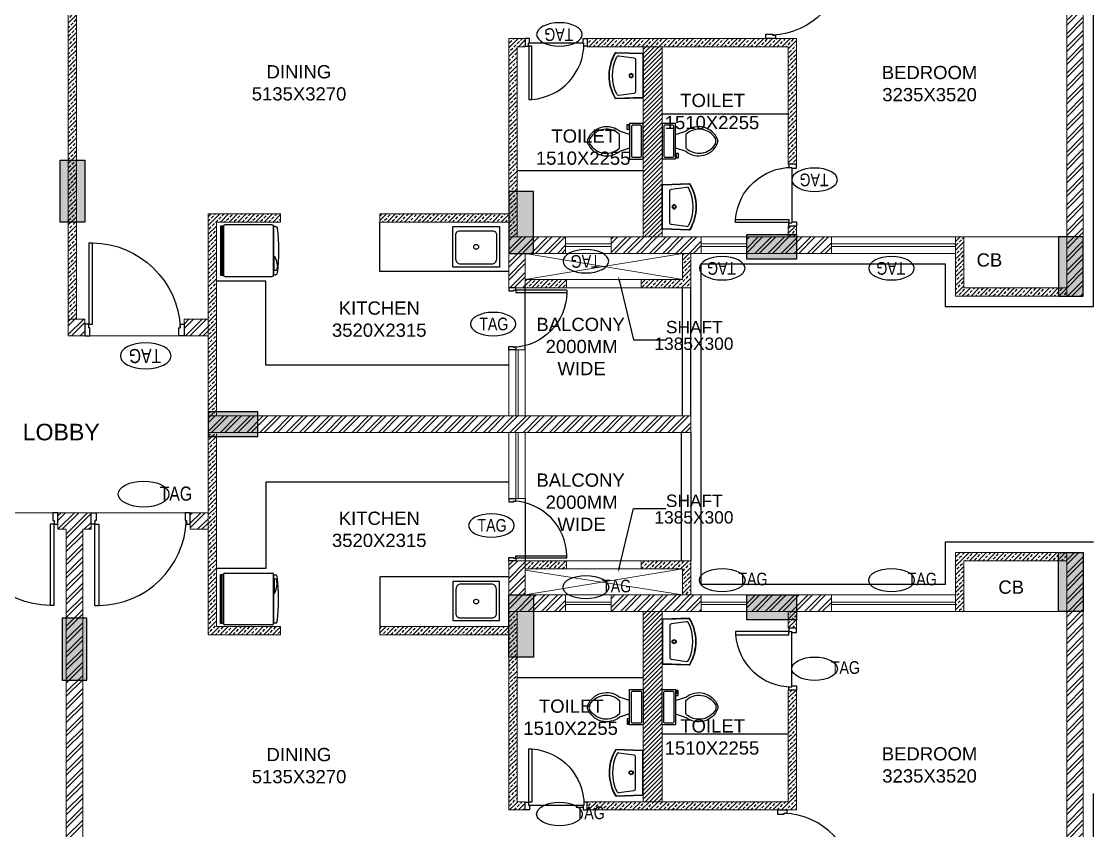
# Model space of a CAD drawing. Header units: millimetres. Extents: x 1255966 to 1543449, y 318653 to 465396.
# Drawn here: x 1429264 to 1442226, y 401785 to 411570 of the extents above; entities that cross this region are included whole.
import ezdxf
from ezdxf.enums import TextEntityAlignment as Align

# ---------------------------------------------------------------- set-up
doc = ezdxf.new("R2010")
doc.units = ezdxf.units.MM
doc.header["$LTSCALE"] = 500
doc.header["$MEASUREMENT"] = 0
doc.linetypes.add('HIDDEN', pattern=[0.375, 0.25, -0.125])
doc.layers.get('Defpoints').update_dxf_attribs({"lineweight": 0})
for name, color, linetype in [('AHC-A-FURNITURE', 2, 'Continuous'), ('DOOR', 8, 'Continuous'), ('ELE-5', 8, 'Continuous'), ('FIXTURE', 251, 'Continuous'), ('FIXTURE-KITCHEN', 251, 'Continuous'), ('TEXT-RM NAME', 6, 'Continuous'), ('TOWER AREA COLUMN.', 6, 'Continuous')]:
    doc.layers.add(name, color=color, linetype=linetype)
for name, color, linetype, lineweight in [('FUR', 35, 'Continuous', 13), ('TILE', 252, 'Continuous', 13), ('TOWER COL HATCH', 253, 'Continuous', 20), ('Wall', 2, 'Continuous', 15), ('WIN', 144, 'Continuous', 15)]:
    doc.layers.add(name, color=color, linetype=linetype, lineweight=lineweight)
doc.layers.add('PROJECTION', color=7, linetype='HIDDEN', true_color=0xff4000)
doc.layers.add('RAILING', color=7, linetype='Continuous', true_color=0xadadad)
doc.styles.add('simplex', font='simplex.shx')
doc.styles.get("Standard").update_dxf_attribs({"font": 'arial.ttf'})
pattern_1 = [(45, (1157523.66, 723982.806), (-53.033009, 53.033009), []), (45, (1157576.69, 723982.806), (-53.033009, 53.033009), [37.5, -18.75])]
pattern_2 = [(45, (1157523.66, 723982.81), (-79.549513, 79.549513), []), (45, (1157576.69, 723982.81), (-79.549513, 79.549513), [])]
pattern_3 = [(45, (1157523.658, 723982.806), (-26.5165043, 26.5165043), [])]

# ---------------------------------------------------------------- blocks, each defined once
blk = doc.blocks.new('A$C5C3D30A1')
at = {"ltscale": 75}
for p, q in [((0, 0), (3.43, 0)), ((0, -7.72), (0, 0)), ((3.43, 0), (3.43, -5.15)), ((62.62, 0), (62.62, -5.15)), ((66.05, 0), (62.62, 0)), ((66.05, -7.72), (66.05, 0)), ((2.57, -5.15), (2.57, -7.72)), ((3.43, -5.15), (2.57, -5.15)), ((62.62, -5.15), (63.48, -5.15)), ((63.48, -5.15), (63.48, -7.72)), ((2.57, -7.72), (0, -7.72)), ((2.57, -7.72), (5.15, -7.72)), ((2.57, -61.73), (2.57, -7.72)), ((5.15, -7.72), (5.15, -61.73)), ((63.48, -7.72), (66.05, -7.72)), ((2.57, -61.73), (5.15, -61.73))]:
    blk.add_line(p, q, dxfattribs=at)
blk.add_arc((4.49, -2.69), 59.04, 270.64275, 357.61264, dxfattribs=at)
blk = doc.blocks.new('DOOR 750')
at = {"layer": 'DOOR', "ltscale": 100}
for p, q in [((0, 730), (100, 730)), ((0, 675), (0, 730)), ((100, 730), (100, 687)), ((60, 675), (0, 675)), ((100, 687), (60, 687)), ((60, 675), (60, 687)), ((60, 675), (60, -15)), ((60, -15), (0, -15)), ((0, -15), (0, -70)), ((0, -70), (100, -70)), ((60, -15), (60, -27)), ((100, -27), (60, -27)), ((100, -70), (100, -27))]:
    blk.add_line(p, q, dxfattribs=at)
blk.add_lwpolyline([(100, -25), (788, -25), (788, 15), (100, 15)], close=True, dxfattribs=at)
at = {"layer": 'DOOR', "linetype": 'Continuous'}
blk.add_arc((62, -41), 728, 4.4383, 90.1592, dxfattribs=at)
at = {"layer": 'Defpoints', "ltscale": 100, "style": 'simplex', "width": 0.8}
blk.add_attdef('D750', (285, 36), '', height=100, dxfattribs=at)
blk = doc.blocks.new('A$C761604CE')
at = {"layer": 'FIXTURE'}
for p, q in [((292, 521), (114, 496)), ((92, 471), (92, 281)), ((92, 281), (92, 92)), ((114, 67), (293, 42))]:
    blk.add_line(p, q, dxfattribs=at)
for points in [[(0, 281), (0, 20, 0.405239), (10, 10), (325, 0, 0.278104), (339, 8, 0.266851), (336, 558, 0.267733), (327, 563), (10, 553, 0.404671), (0, 543)], [(5, 281), (5, 20, 0.405239), (10, 15), (325, 5, 0.278104), (335, 10, 0.266851), (332, 556, 0.264483), (327, 558), (10, 548, 0.404671), (5, 543)]]:
    blk.add_lwpolyline(points, format="xyb", close=True, dxfattribs=at)
for radius in [24.8, 19.8]:
    blk.add_circle((145, 281), radius, dxfattribs=at)
for centre, radius, start, end in [((296, 497), 25, 26.3047, 97.5933), ((117, 471), 25, 97.5933, 180.012), ((-142, 281), 513, 333.9512, 26.3047), ((117, 92), 25, 180.012, 262.6241), ((297, 66), 25, 262.6241, 333.9512)]:
    blk.add_arc(centre, radius, start, end, dxfattribs=at)
blk = doc.blocks.new('Toilet - top')
at = {"layer": 'FIXTURE'}
for p, q in [((9.5, -6), (9.5, -2)), ((-10, -8.5), (-8, -8.5)), ((-10, -9.5), (-10, -8.5)), ((-7, -9.5), (-10, -9.5)), ((-8, -8.5), (-8, -8)), ((-7, -8), (-7, -9.5)), ((-4, -8), (-6, -14)), ((4, -8), (6, -14)), ((4, -14), (-4, -14))]:
    blk.add_line(p, q, dxfattribs=at)
blk.add_lwpolyline([(10.5, -8), (10.5, 0), (-10.5, 0), (-10.5, -8)], close=True, dxfattribs=at)
for points in [[(-9.5, -2), (-9.5, -6)], [(8.5, -1), (-8.5, -1)], [(-8.5, -7), (8.5, -7)]]:
    blk.add_lwpolyline(points, dxfattribs=at)
for centre, radius, start, end in [((-8.62, -1.88), 0.884, 81.8699, 188.1301), ((-8.62, -6.12), 0.884, 171.8699, 278.1301), ((8.62, -1.88), 0.884, 351.8699, 98.1301), ((8.62, -6.12), 0.884, 261.8699, 8.1301), ((3.52, -21.58), 12.17, 141.46911, 247.97143), ((4.2, -21.82), 11.33, 136.36773, 238.94682), ((-3.52, -21.58), 12.17, 292.02843, 38.53071), ((-4.2, -21.82), 11.33, 301.05301, 43.63209), ((0, -27.88), 4, 245.73182, 294.26817), ((0, -29), 4, 254.86053, 285.13947)]:
    blk.add_arc(centre, radius, start, end, dxfattribs=at)
blk = doc.blocks.new('FRIDGE')
at = {"layer": 'FIXTURE-KITCHEN'}
for p, q in [((-313, 0), (313, 0)), ((-308, 0), (-308, 25)), ((308, 0), (-308, 0)), ((-253, 36), (-253, 13)), ((-247, 8), (-82, 8)), ((308, 25), (308, 0)), ((-330, -620), (-330, -17)), ((330, -17), (330, -620)), ((313, -636), (-313, -636)), ((312, -656), (-313, -656))]:
    blk.add_line(p, q, dxfattribs=at)
blk.add_lwpolyline([(-313, -636), (312, -636), (312, -676), (-313, -676)], close=True, dxfattribs=at)
for centre, radius, start, end in [((-286, 25), 22, 97.6623, 180), ((0, -2101), 2167, 82.3377, 97.6623), ((-247, 36), 5.5, 99.4744, 180), ((-247, 13), 5.5, 180, 270), ((-201, -240), 286, 64.986, 99.4744), ((-82, 13), 5.5, 270, 64.986), ((286, 25), 22, 0, 82.3377), ((-313, -17), 16.5, 90, 180), ((313, -17), 16.5, 0, 90), ((-313, -620), 16.5, 180, 270), ((313, -620), 16.5, 270, 0)]:
    blk.add_arc(centre, radius, start, end, dxfattribs=at)

msp = doc.modelspace()

# ---------------------------------------------------------------- hatches: boundary and pattern name
at = {"layer": 'AHC-A-FURNITURE', "ltscale": 50, "true_color": 0x5b5b5b}
h = msp.add_hatch(dxfattribs=at)
h.set_pattern_fill('ANSI33', color=251, scale=300)
h.set_pattern_definition(pattern_1)
h.paths.add_polyline_path([(1429830.6, 412468.9), (1429930.6, 412468.9), (1429930.6, 407969), (1429830.6, 407969)])
h = msp.add_hatch(dxfattribs=at)
h.set_pattern_fill('ANSI32', color=251, scale=300)
h.set_pattern_definition(pattern_2)
h.paths.add_polyline_path([(1441900.6, 412514), (1442100.6, 412514), (1442100.6, 408249), (1441900.6, 408249)])
h = msp.add_hatch(dxfattribs=at)
h.set_pattern_fill('ANSI33', color=251, scale=300)
h.set_pattern_definition(pattern_1)
h.paths.add_polyline_path([(1435155.7, 411364), (1435355.6, 411364), (1435355.6, 411264), (1435255.7, 411264), (1435255.7, 408964), (1435155.6, 408964), (1435155.6, 409144), (1433595.7, 409144), (1433595.7, 409244), (1435155.7, 409244)])
h = msp.add_hatch(dxfattribs=at)
h.set_pattern_fill('ANSI33', color=251, scale=300)
h.set_pattern_definition(pattern_1)
h.paths.add_polyline_path([(1436105.6, 411364), (1438635.6, 411364), (1438635.6, 409844.8), (1438535.6, 409844.8), (1438535.6, 411264), (1436105.6, 411264)])
at = {"layer": 'AHC-A-FURNITURE', "ltscale": 50, "true_color": 0xff0000}
h = msp.add_hatch(dxfattribs=at)
h.set_pattern_fill('ANSI31', color=1, scale=300)
h.set_pattern_definition(pattern_3)
h.paths.add_polyline_path([(1436780.6, 411264), (1437010.6, 411264), (1437010.6, 410335.8), (1437010.1, 410335.8), (1437010.1, 409907), (1437010.6, 408964), (1436780.6, 408964)])
at = {"layer": 'AHC-A-FURNITURE', "ltscale": 50, "true_color": 0x5b5b5b}
h = msp.add_hatch(dxfattribs=at)
h.set_pattern_fill('ANSI33', color=251, scale=300)
h.set_pattern_definition(pattern_1)
h.paths.add_polyline_path([(1431520.9, 409244), (1432396.8, 409244), (1432396.8, 409144), (1431620.9, 409144), (1431620.9, 406798.9), (1431520.9, 406798.9)])
h = msp.add_hatch(dxfattribs=at)
h.set_pattern_fill('ANSI33', color=251, scale=300)
h.set_pattern_definition(pattern_1)
h.paths.add_polyline_path([(1438535.6, 409094.8), (1438635.6, 409094.8), (1438635.6, 408964), (1438535.6, 408964)])
h = msp.add_hatch(dxfattribs=at)
h.set_pattern_fill('ANSI32', color=251, scale=300)
h.set_pattern_definition(pattern_2)
h.paths.add_polyline_path([(1435155.6, 408964), (1435843.2, 408964), (1435843.2, 408764), (1435355.6, 408764), (1435355.6, 408764), (1435355.6, 408349), (1435243.3, 408349), (1435243.3, 408349), (1435155.6, 408349)])
h = msp.add_hatch(dxfattribs=at)
h.set_pattern_fill('ANSI32', color=251, scale=300)
h.set_pattern_definition(pattern_2)
h.paths.add_polyline_path([(1436393.2, 408964), (1437483.1, 408964), (1437483.1, 408764), (1436393.2, 408764)])
h = msp.add_hatch(dxfattribs=at)
h.set_pattern_fill('ANSI32', color=251, scale=300)
h.set_pattern_definition(pattern_2)
h.paths.add_polyline_path([(1438033.1, 408964), (1439055.7, 408964), (1439055.7, 408764), (1438033.1, 408764)])
h = msp.add_hatch(dxfattribs=at)
h.set_pattern_fill('ANSI33', color=251, scale=300)
h.set_pattern_definition(pattern_1)
h.paths.add_polyline_path([(1440555.7, 408964), (1440655.7, 408964), (1440655.7, 408349), (1441900.6, 408349), (1441900.6, 408249), (1440555.7, 408249)])
h = msp.add_hatch(dxfattribs=at)
h.set_pattern_fill('ANSI33', color=251, scale=300)
h.set_pattern_definition(pattern_1)
h.paths.add_polyline_path([(1436755.6, 408449), (1437255.6, 408449), (1437255.6, 408764), (1437355.6, 408764), (1437355.6, 408349), (1436755.6, 408349)])
h.paths.add_polyline_path([(1435355.6, 408449), (1435855.6, 408449), (1435855.6, 408349), (1435355.6, 408349)])
h = msp.add_hatch(dxfattribs=at)
h.set_pattern_fill('ANSI32', color=251, scale=300)
h.set_pattern_definition(pattern_2)
h.paths.add_polyline_path([(1429830.6, 407969), (1430030.6, 407969), (1430030.6, 407909.4), (1430030.6, 407909.4), (1430030.6, 407769), (1429830.6, 407769)])
h = msp.add_hatch(dxfattribs=at)
h.set_pattern_fill('ANSI32', color=251, scale=300)
h.set_pattern_definition(pattern_2)
h.paths.add_polyline_path([(1431231, 407969), (1431520.9, 407969), (1431520.9, 407769), (1431231, 407769)])
h = msp.add_hatch(dxfattribs=at)
h.set_pattern_fill('ANSI32', color=251, scale=300)
h.set_pattern_definition(pattern_2)
h.paths.add_polyline_path([(1431520.9, 406798.9), (1437355.6, 406798.9), (1437355.6, 406598.9), (1431520.9, 406598.9)])
h = msp.add_hatch(dxfattribs=at)
h.set_pattern_fill('ANSI33', color=251, scale=300)
h.set_pattern_definition(pattern_1)
h.paths.add_polyline_path([(1431520.9, 406583.7), (1431620.9, 406583.7), (1431620.9, 404253.9), (1432396.8, 404253.9), (1432396.8, 404153.9), (1431520.9, 404153.9)])
h = msp.add_hatch(dxfattribs=at)
h.set_pattern_fill('ANSI32', color=251, scale=300)
h.set_pattern_definition([(45, (897336.68, 1052841.72), (-79.549513, 79.549513), []), (45, (897389.72, 1052841.72), (-79.549513, 79.549513), [])])
h.paths.add_polyline_path([(1431306, 405628.9), (1431306.3, 405628.9), (1431520.9, 405628.9), (1431520.9, 405428.9), (1431306, 405428.9)])
h = msp.add_hatch(dxfattribs=at)
h.set_pattern_fill('ANSI32', color=251, scale=300)
h.set_pattern_definition(pattern_2)
h.paths.add_polyline_path([(1435155.6, 405048.9), (1435355.6, 405048.9), (1435355.6, 404633.9), (1435843.2, 404633.9), (1435843.2, 404433.9), (1435155.6, 404433.9)])
h = msp.add_hatch(dxfattribs=at)
h.set_pattern_fill('ANSI33', color=251, scale=300)
h.set_pattern_definition(pattern_1)
h.paths.add_polyline_path([(1436755.6, 405048.9), (1437355.6, 405048.9), (1437355.6, 404633.9), (1437255.6, 404633.9), (1437255.6, 404948.9), (1436755.6, 404948.9)])
h.paths.add_polyline_path([(1435355.6, 405048.9), (1435855.6, 405048.9), (1435855.6, 404948.9), (1435355.6, 404948.9)])
h = msp.add_hatch(dxfattribs=at)
h.set_pattern_fill('ANSI33', color=251, scale=300)
h.set_pattern_definition(pattern_1)
h.paths.add_polyline_path([(1440555.7, 405148.9), (1441900.6, 405148.9), (1441900.6, 405048.9), (1440655.7, 405048.9), (1440655.7, 404433.9), (1440555.7, 404433.9)])
h = msp.add_hatch(dxfattribs=at)
h.set_pattern_fill('ANSI32', color=251, scale=300)
h.set_pattern_definition(pattern_2)
h.paths.add_polyline_path([(1441900.6, 405148.9), (1442100.6, 405148.9), (1442100.6, 400883.9), (1441900.6, 400883.9)])
h = msp.add_hatch(dxfattribs=at)
h.set_pattern_fill('ANSI32', color=251, scale=300)
h.set_pattern_definition(pattern_2)
h.paths.add_polyline_path([(1436393.2, 404633.9), (1437483.1, 404633.9), (1437483.1, 404433.9), (1436393.2, 404433.9)])
h = msp.add_hatch(dxfattribs=at)
h.set_pattern_fill('ANSI32', color=251, scale=300)
h.set_pattern_definition(pattern_2)
h.paths.add_polyline_path([(1438033.1, 404633.9), (1439055.7, 404633.9), (1439055.7, 404433.9), (1438033.1, 404433.9)])
h = msp.add_hatch(dxfattribs=at)
h.set_pattern_fill('ANSI33', color=251, scale=300)
h.set_pattern_definition(pattern_1)
h.paths.add_polyline_path([(1435155.6, 404153.9), (1433595.7, 404153.9), (1433595.7, 404253.9), (1435155.6, 404253.9), (1435155.6, 404433.9), (1435255.7, 404433.9), (1435255.7, 402133.9), (1435355.6, 402133.9), (1435355.6, 402033.9), (1435155.6, 402033.9)])
at = {"layer": 'AHC-A-FURNITURE', "ltscale": 50, "true_color": 0xff0000}
h = msp.add_hatch(dxfattribs=at)
h.set_pattern_fill('ANSI31', color=1, scale=300)
h.set_pattern_definition(pattern_3)
h.paths.add_polyline_path([(1436780.6, 404433.9), (1437010.6, 404433.9), (1437010.6, 403490.9), (1437010.1, 403490.9), (1437010.1, 403062.1), (1437010.6, 402133.9), (1436780.6, 402133.9)])
at = {"layer": 'AHC-A-FURNITURE', "ltscale": 50, "true_color": 0x5b5b5b}
h = msp.add_hatch(dxfattribs=at)
h.set_pattern_fill('ANSI33', color=251, scale=300)
h.set_pattern_definition(pattern_1)
h.paths.add_polyline_path([(1438535.6, 404433.9), (1438635.6, 404433.9), (1438635.6, 404233.1), (1438535.6, 404233.1), (1438535.6, 404333.1)])
h = msp.add_hatch(dxfattribs=at)
h.set_pattern_fill('ANSI33', color=251, scale=300)
h.set_pattern_definition(pattern_1)
h.paths.add_polyline_path([(1436105.6, 402133.9), (1438535.6, 402133.9), (1438535.6, 403483.1), (1438635.6, 403483.1), (1438635.6, 402033.9), (1438380.6, 402033.9), (1438265.6, 402033.9), (1436105.6, 402033.9)])
at = {"layer": 'TOWER COL HATCH'}
h = msp.add_hatch(color=253, dxfattribs=at)
h.dxf.hatch_style = 1
h.paths.add_polyline_path([(1430030.6, 409144), (1429730.6, 409144), (1429730.6, 409894), (1430030.6, 409894)])
h = msp.add_hatch(color=253, dxfattribs=at)
h.dxf.hatch_style = 1
h.paths.add_polyline_path([(1435155.7, 408764), (1435455.7, 408764), (1435455.7, 409514), (1435155.7, 409514)])
h = msp.add_hatch(color=253, dxfattribs=at)
h.dxf.hatch_style = 1
h.paths.add_polyline_path([(1438035.6, 408694), (1438035.6, 408994), (1438635.6, 408994), (1438635.6, 408694)])
h = msp.add_hatch(color=253, dxfattribs=at)
h.dxf.hatch_style = 1
h.paths.add_polyline_path([(1441800.6, 408249), (1442100.6, 408249), (1442100.6, 408964), (1441800.6, 408964)])
h = msp.add_hatch(color=253, dxfattribs=at)
h.dxf.hatch_style = 1
h.paths.add_polyline_path([(1432120.9, 406548.9), (1432120.9, 406848.9), (1431520.9, 406848.9), (1431520.9, 406548.9)])
h = msp.add_hatch(color=253, dxfattribs=at)
h.dxf.hatch_style = 1
h.paths.add_polyline_path([(1441800.6, 405148.9), (1442100.6, 405148.9), (1442100.6, 404433.9), (1441800.6, 404433.9)])
h = msp.add_hatch(color=253, dxfattribs=at)
h.dxf.hatch_style = 1
h.paths.add_polyline_path([(1435155.7, 404633.9), (1435455.7, 404633.9), (1435455.7, 403883.9), (1435155.7, 403883.9)])
h = msp.add_hatch(color=253, dxfattribs=at)
h.dxf.hatch_style = 1
h.paths.add_polyline_path([(1438035.6, 404333.9), (1438035.6, 404633.9), (1438635.6, 404633.9), (1438635.6, 404333.9)])
h = msp.add_hatch(color=253, dxfattribs=at)
h.dxf.hatch_style = 1
h.paths.add_polyline_path([(1430055.6, 404353.9), (1429755.6, 404353.9), (1429755.6, 403603.9), (1430055.6, 403603.9)])

# ---------------------------------------------------------------- linework, layer by layer
at = {"linetype": 'Continuous', "extrusion": (0, 0, -1)}
for centre, major_axis in [((1435768.6, 411412.7), (-275.7, 0)), ((1438853.9, 409655.5), (-275.7, 0)), ((1436088.5, 408669.6), (-275.7, 0)), ((1437736.1, 408585.2), (-275.7, 0)), ((1439782.9, 408585.2), (-275.7, 0)), ((1434967.3, 407909.7), (275.7, 0)), ((1430766.3, 407525.8), (-306.3, 0)), ((1434946.1, 405474.1), (275.7, 0))]:
    msp.add_ellipse(centre, major_axis=major_axis, ratio=0.5128849, dxfattribs=at)
at = {"linetype": 'Continuous'}
for centre, major_axis in [((1430741.3, 405853.9), (-306.3, 0)), ((1437736.1, 404812.7), (-275.7, 0)), ((1439782.9, 404812.7), (-275.7, 0)), ((1436088.5, 404728.4), (-275.7, 0)), ((1438853.9, 403742.4), (-275.7, 0)), ((1435768.6, 401985.2), (-275.7, 0))]:
    msp.add_ellipse(centre, major_axis=major_axis, ratio=0.5128849, dxfattribs=at)
at = {"layer": 'AHC-A-FURNITURE', "color": 251, "linetype": 'Continuous', "ltscale": 50, "true_color": 0x5b5b5b}
for p, q in [((1429705.6, 405589.2), (1429745.3, 405628.9)), ((1429705.6, 405430.1), (1429904.4, 405628.9)), ((1429705.6, 405536.2), (1429798.4, 405628.9)), ((1429757.5, 405428.9), (1429957.5, 405628.9)), ((1429805.6, 405371), (1430063.5, 405628.9)), ((1429805.6, 405318), (1430105.6, 405618)), ((1430022.6, 405428.9), (1430105.6, 405511.9)), ((1430075.7, 405428.9), (1430105.6, 405458.9)), ((1429805.6, 405211.9), (1430005.6, 405411.9)), ((1429805.6, 405158.9), (1430005.6, 405358.9)), ((1429805.6, 405052.8), (1430005.6, 405252.8)), ((1429805.6, 404999.8), (1430005.6, 405199.8)), ((1429805.6, 404893.7), (1430005.6, 405093.7)), ((1429805.6, 404840.7), (1430005.6, 405040.7)), ((1429805.6, 404734.6), (1430005.6, 404934.6)), ((1429805.6, 404681.6), (1430005.6, 404881.6)), ((1429805.6, 404575.5), (1430005.6, 404775.5)), ((1429805.6, 404522.5), (1430005.6, 404722.5)), ((1429805.6, 404416.4), (1430005.6, 404616.4)), ((1429805.6, 404363.4), (1430005.6, 404563.4)), ((1429805.6, 404257.3), (1430005.6, 404457.3)), ((1429805.6, 404204.3), (1430005.6, 404404.3)), ((1429805.6, 404098.2), (1430005.6, 404298.2)), ((1429805.6, 404045.2), (1430005.6, 404245.2)), ((1429805.6, 403939.1), (1430005.6, 404139.1)), ((1429805.6, 403886.1), (1430005.6, 404086.1)), ((1429805.6, 403780), (1430005.6, 403980)), ((1429805.6, 403727), (1430005.6, 403927)), ((1429805.6, 403620.9), (1430005.6, 403820.9)), ((1429805.6, 403567.9), (1430005.6, 403767.9)), ((1429805.6, 403461.8), (1430005.6, 403661.8)), ((1429805.6, 403408.8), (1430005.6, 403608.8)), ((1429805.6, 403302.7), (1430005.6, 403502.7)), ((1429805.6, 403249.7), (1430005.6, 403449.7)), ((1429805.6, 403143.6), (1430005.6, 403343.6)), ((1429805.6, 403090.6), (1430005.6, 403290.6)), ((1429805.6, 402984.5), (1430005.6, 403184.5)), ((1429805.6, 402931.5), (1430005.6, 403131.5)), ((1429805.6, 402825.4), (1430005.6, 403025.4)), ((1429805.6, 402772.4), (1430005.6, 402972.4)), ((1429805.6, 402666.3), (1430005.6, 402866.3)), ((1429805.6, 402613.3), (1430005.6, 402813.3)), ((1429805.6, 402507.2), (1430005.6, 402707.2)), ((1429805.6, 402454.2), (1430005.6, 402654.2)), ((1429805.6, 402348.1), (1430005.6, 402548.1)), ((1429805.6, 402295.1), (1430005.6, 402495.1)), ((1429805.6, 402189), (1430005.6, 402389)), ((1429805.6, 402136), (1430005.6, 402336)), ((1429805.6, 402029.9), (1430005.6, 402229.9)), ((1429805.6, 401976.9), (1430005.6, 402176.9)), ((1429805.6, 401870.8), (1430005.6, 402070.8)), ((1429805.6, 401817.8), (1430005.6, 402017.8)), ((1429805.6, 401711.7), (1430005.6, 401911.7)), ((1429805.6, 401658.7), (1430005.6, 401858.7))]:
    msp.add_line(p, q, dxfattribs=at)
at = {"layer": 'ELE-5'}
for p, q in [((1438535.6, 410449), (1437010.6, 410449)), ((1436780.6, 409764), (1435255.7, 409764)), ((1435355.6, 407599), (1435355.6, 408349)), ((1435355.6, 405798.9), (1435355.6, 405048.9)), ((1436780.6, 403633.9), (1435255.7, 403633.9)), ((1438535.6, 402948.9), (1437010.6, 402948.9))]:
    msp.add_line(p, q, dxfattribs=at)
at = {"layer": 'FIXTURE-KITCHEN'}
for p, q in [((1433595.7, 408544), (1433595.7, 409144)), ((1435155.6, 408544), (1433595.7, 408544)), ((1435155.6, 404853.9), (1433595.7, 404853.9)), ((1433595.7, 404853.9), (1433595.7, 404253.9))]:
    msp.add_line(p, q, dxfattribs=at)
for points in [[(1435043.5, 408599.2), (1434480, 408599.2), (1434480, 409088.4), (1435043.5, 409088.4)], [(1435043.5, 404798.7), (1434480, 404798.7), (1434480, 404324.5), (1435043.5, 404324.5)]]:
    msp.add_lwpolyline(points, close=True, dxfattribs=at)
for points in [[(1434958.5, 408634.2), (1434565, 408634.2, -0.3571603), (1434515, 408699.2), (1434515, 408988.4, -0.4142136), (1434565, 409038.4), (1434958.5, 409038.4, -0.4142136), (1435008.5, 408988.4), (1435008.5, 408699.2, -0.3571603)], [(1434958.5, 404763.7), (1434565, 404763.7, 0.3571603), (1434515, 404698.7), (1434515, 404409.5, 0.4142136), (1434565, 404359.5), (1434958.5, 404359.5, 0.4142136), (1435008.5, 404409.5), (1435008.5, 404698.7, 0.3571603)]]:
    msp.add_lwpolyline(points, format="xyb", close=True, dxfattribs=at)
for points in [[(1435155.6, 407413.9), (1432220.9, 407414), (1432220.9, 408429), (1431620.9, 408429)], [(1435155.6, 405999), (1432220.9, 405998.9), (1432220.9, 404953.9), (1431620.9, 404953.9)]]:
    msp.add_lwpolyline(points, dxfattribs=at)
for centre in [(1434761.7, 408843.8), (1434761.7, 404554.1)]:
    msp.add_circle(centre, 28.9, dxfattribs=at)
at = {"layer": 'FUR'}
for p, q in [((1440655.7, 408964), (1441900.6, 408964)), ((1440655.7, 404433.9), (1441900.6, 404433.9))]:
    msp.add_line(p, q, dxfattribs=at)
at = {"layer": 'PROJECTION', "ltscale": 50}
for p, q in [((1442225.6, 408124), (1442225.6, 417414)), ((1437480.6, 404758.9), (1437480.6, 408639)), ((1437480.6, 408639), (1440430.7, 408639)), ((1440430.7, 408639), (1440430.7, 408124)), ((1440430.7, 408124), (1442225.6, 408124)), ((1442225.6, 405273.9), (1440430.7, 405273.9)), ((1440430.7, 405273.9), (1440430.7, 404758.9)), ((1442225.6, 395983.9), (1442225.6, 405273.9)), ((1440430.7, 404758.9), (1437480.6, 404758.9))]:
    msp.add_line(p, q, dxfattribs=at)
at = {"layer": 'RAILING', "color": 36, "true_color": 0x7f4010}
for p, q in [((1437255.7, 406798.9), (1437255.6, 408349)), ((1437355.6, 406798.9), (1437355.6, 408349)), ((1437240.7, 406598.9), (1437240.6, 405048.9)), ((1437355.6, 406598.9), (1437355.6, 405048.9))]:
    msp.add_line(p, q, dxfattribs=at)
at = {"layer": 'TEXT-RM NAME'}
for points in [[(1436494.7, 408424.7), (1436664.9, 407719.6), (1437055.7, 407719.6)], [(1436494.7, 404973.3), (1436664.9, 405678.4), (1437055.7, 405678.4)]]:
    msp.add_lwpolyline(points, dxfattribs=at)
for points in [[(1436483.4, 408421.9), (1436478.3, 408492.7), (1436506.1, 408427.4)], [(1436506.1, 404970.5), (1436478.3, 404905.2), (1436483.4, 404976)]]:
    msp.add_solid(points, dxfattribs=at)
at = {"layer": 'TILE', "linetype": 'HIDDEN', "ltscale": 45}
for p, q in [((1435355.6, 408449), (1437255.6, 408764)), ((1435355.6, 408764), (1437255.6, 408449)), ((1435355.6, 404633.9), (1437255.6, 404948.9)), ((1435355.6, 404933.9), (1437255.6, 404633.9))]:
    msp.add_line(p, q, dxfattribs=at)
at = {"layer": 'TILE'}
for p, q in [((1430030.6, 407769), (1431231.3, 407769)), ((1429705.6, 405628.9), (1428505, 405628.9)), ((1430105.6, 405628.9), (1431306.3, 405628.9))]:
    msp.add_line(p, q, dxfattribs=at)
at = {"layer": 'TOWER AREA COLUMN.'}
for points in [[(1430030.6, 409144), (1429730.6, 409144), (1429730.6, 409894), (1430030.6, 409894)], [(1435155.7, 408764), (1435455.7, 408764), (1435455.7, 409514), (1435155.7, 409514)], [(1438035.6, 408694), (1438035.6, 408994), (1438635.6, 408994), (1438635.6, 408694)], [(1441800.6, 408249), (1442100.6, 408249), (1442100.6, 408964), (1441800.6, 408964)], [(1432120.9, 406548.9), (1432120.9, 406848.9), (1431520.9, 406848.9), (1431520.9, 406548.9)], [(1441800.6, 405148.9), (1442100.6, 405148.9), (1442100.6, 404433.9), (1441800.6, 404433.9)], [(1435155.7, 404633.9), (1435455.7, 404633.9), (1435455.7, 403883.9), (1435155.7, 403883.9)], [(1438035.6, 404333.9), (1438035.6, 404633.9), (1438635.6, 404633.9), (1438635.6, 404333.9)], [(1430055.6, 404353.9), (1429755.6, 404353.9), (1429755.6, 403603.9), (1430055.6, 403603.9)]]:
    msp.add_lwpolyline(points, close=True, dxfattribs=at)
at = {"layer": 'Wall'}
for p, q in [((1442100.6, 417289), (1442100.6, 408249)), ((1429930.6, 407969), (1429930.6, 415589)), ((1429830.6, 407769), (1429830.6, 412468.9)), ((1441900.6, 412514), (1441900.6, 408249)), ((1435355.6, 411364), (1435155.7, 411364)), ((1435155.7, 409244), (1435155.7, 411364)), ((1435255.7, 408964), (1435255.7, 411264)), ((1435355.6, 411264), (1435255.7, 411264)), ((1435355.6, 411364), (1435355.6, 411264)), ((1438635.6, 411364), (1436105.6, 411364)), ((1436105.6, 411264), (1436105.6, 411364)), ((1436780.6, 408964), (1436780.6, 411264)), ((1437010.6, 408964), (1437010.6, 411264)), ((1438635.6, 411364), (1438635.6, 409844.8)), ((1438635.6, 409844.8), (1438535.6, 409844.8)), ((1431520.9, 406599), (1431520.9, 409244)), ((1431520.9, 409244), (1432396.8, 409244)), ((1432396.8, 409244), (1432396.8, 409144)), ((1435155.7, 409244), (1433595.7, 409244)), ((1433595.7, 409144), (1433595.7, 409244)), ((1431620.9, 406798.9), (1431620.9, 409144)), ((1431620.9, 409144), (1432396.8, 409144)), ((1435155.6, 409144), (1433595.7, 409144)), ((1435155.6, 408349), (1435155.6, 409144)), ((1438535.6, 409094.8), (1438535.6, 408964)), ((1438635.6, 409094.8), (1438535.6, 409094.8)), ((1438635.6, 409094.8), (1438635.6, 408964)), ((1435843.2, 408964), (1435155.7, 408964)), ((1435843.2, 408764), (1435843.2, 408964)), ((1436393.2, 408964), (1437483.1, 408964)), ((1436393.2, 408764), (1436393.2, 408964)), ((1437483.1, 408764), (1437483.1, 408964)), ((1438033.1, 408764), (1438033.1, 408964)), ((1439055.7, 408964), (1438033.1, 408964)), ((1439055.7, 408764), (1439055.7, 408964)), ((1440655.7, 408964), (1440555.7, 408964)), ((1440555.7, 408249), (1440555.7, 408964)), ((1440655.7, 408349), (1440655.7, 408964)), ((1435355.6, 408349), (1435355.6, 408764)), ((1435355.6, 408764), (1435843.2, 408764)), ((1436393.2, 408764), (1437483.1, 408764)), ((1437255.6, 408449), (1437255.6, 408764)), ((1437355.6, 408349), (1437355.6, 408764)), ((1439055.7, 408764), (1438033.1, 408764)), ((1435855.6, 408449), (1435355.6, 408449)), ((1435855.6, 408449), (1435855.6, 408349)), ((1437255.6, 408449), (1436755.6, 408449)), ((1436755.6, 408449), (1436755.6, 408349)), ((1435155.6, 408349), (1435855.6, 408349)), ((1437355.6, 408349), (1436755.6, 408349)), ((1441900.6, 408349), (1440655.7, 408349)), ((1442100.6, 408249), (1440555.7, 408249)), ((1429830.6, 407969), (1430030.6, 407969)), ((1430030.6, 407769), (1430030.6, 407969)), ((1431231, 407769), (1431231, 407969)), ((1431231, 407969), (1431520.9, 407969)), ((1429830.6, 407769), (1430030.6, 407769)), ((1431231, 407769), (1431520.9, 407769)), ((1431520.9, 406798.9), (1437355.6, 406798.9)), ((1437355.6, 406798.9), (1437355.6, 406598.9)), ((1431520.9, 406598.9), (1437355.6, 406598.9)), ((1431520.9, 406583.7), (1431520.9, 404153.9)), ((1431620.9, 406583.7), (1431620.9, 404253.9)), ((1429905.6, 405628.9), (1429705.6, 405628.9)), ((1429705.6, 405628.9), (1429705.6, 405428.9)), ((1429905.6, 405628.9), (1430105.6, 405628.9)), ((1430105.6, 405628.9), (1430105.6, 405428.9)), ((1431306, 405628.9), (1431520.9, 405628.9)), ((1431306, 405628.9), (1431306, 405428.9)), ((1429805.6, 405428.9), (1429705.6, 405428.9)), ((1429805.6, 405428.9), (1429805.6, 397808.9)), ((1430005.6, 405428.9), (1430005.6, 397808.9)), ((1430005.6, 405428.9), (1430105.6, 405428.9)), ((1431306, 405428.9), (1431520.9, 405428.9)), ((1435155.6, 405048.9), (1435855.6, 405048.9)), ((1435155.6, 405048.9), (1435155.6, 404253.9)), ((1435355.6, 405048.9), (1435355.6, 404633.9)), ((1435855.6, 404948.9), (1435855.6, 405048.9)), ((1437355.6, 405048.9), (1436755.6, 405048.9)), ((1436755.6, 404948.9), (1436755.6, 405048.9)), ((1437355.6, 405048.9), (1437355.6, 404633.9)), ((1442100.6, 405148.9), (1440555.7, 405148.9)), ((1440555.7, 405148.9), (1440555.7, 404433.9)), ((1441900.6, 405048.9), (1440655.7, 405048.9)), ((1440655.7, 405048.9), (1440655.7, 404433.9)), ((1441900.6, 405148.9), (1441900.6, 400883.9)), ((1442100.6, 396108.9), (1442100.6, 405148.9)), ((1435855.6, 404948.9), (1435355.6, 404948.9)), ((1437255.6, 404948.9), (1436755.6, 404948.9)), ((1437255.6, 404948.9), (1437255.6, 404633.9)), ((1435355.6, 404633.9), (1435843.2, 404633.9)), ((1435843.2, 404633.9), (1435843.2, 404433.9)), ((1436393.2, 404633.9), (1437483.1, 404633.9)), ((1436393.2, 404633.9), (1436393.2, 404433.9)), ((1437483.1, 404633.9), (1437483.1, 404433.9)), ((1439055.7, 404633.9), (1438033.1, 404633.9)), ((1438033.1, 404633.9), (1438033.1, 404433.9)), ((1439055.7, 404633.9), (1439055.7, 404433.9)), ((1435843.2, 404433.9), (1435155.6, 404433.9)), ((1435255.7, 404433.9), (1435255.7, 402133.9)), ((1436393.2, 404433.9), (1437483.1, 404433.9)), ((1436780.6, 404433.9), (1436780.6, 402133.9)), ((1437010.6, 404433.9), (1437010.6, 402133.9)), ((1439055.7, 404433.9), (1438033.1, 404433.9)), ((1438535.6, 404233.1), (1438535.6, 404433.9)), ((1438635.6, 404233.1), (1438635.6, 404433.9)), ((1440655.7, 404433.9), (1440555.7, 404433.9)), ((1431520.9, 404153.9), (1432396.8, 404153.9)), ((1431620.9, 404253.9), (1432396.8, 404253.9)), ((1432396.8, 404153.9), (1432396.8, 404253.9)), ((1435155.6, 404253.9), (1433595.7, 404253.9)), ((1433595.7, 404253.9), (1433595.7, 404153.9)), ((1435155.7, 404153.9), (1433595.7, 404153.9)), ((1435155.6, 404153.9), (1435155.6, 402033.9)), ((1438635.6, 404233.1), (1438535.6, 404233.1)), ((1438635.6, 403483.1), (1438535.6, 403483.1)), ((1438535.6, 403483.1), (1438535.6, 402133.9)), ((1438635.6, 402033.9), (1438635.6, 403483.1)), ((1435355.6, 402133.9), (1435255.7, 402133.9)), ((1435355.6, 402033.9), (1435355.6, 402133.9)), ((1436105.6, 402133.9), (1436105.6, 402033.9)), ((1438535.6, 402133.9), (1436105.6, 402133.9)), ((1435355.6, 402033.9), (1435155.6, 402033.9)), ((1438635.6, 402033.9), (1436105.6, 402033.9)), ((1438405.6, 402033.9), (1438405.6, 402033.9)), ((1438405.6, 402033.9), (1438520.6, 402033.9)), ((1438520.6, 402033.9), (1438520.6, 402033.9))]:
    msp.add_line(p, q, dxfattribs=at)
msp.add_lwpolyline([(1438535.6, 409844.8), (1438535.6, 411264), (1436105.6, 411264)], dxfattribs=at)
at = {"layer": 'WIN'}
for p, q in [((1435843.2, 408964), (1436393.2, 408964)), ((1437483.1, 408964), (1438033.1, 408964)), ((1440555.7, 408964), (1439055.7, 408964)), ((1440555.7, 408879), (1439055.7, 408879)), ((1440555.7, 408849), (1439055.7, 408849)), ((1435843.2, 408764), (1436393.2, 408764)), ((1437483.1, 408764), (1438033.1, 408764)), ((1440555.7, 408764), (1439055.7, 408764)), ((1435855.6, 408449), (1436755.6, 408449)), ((1436755.6, 408349), (1435855.6, 408349)), ((1435155.6, 406798.9), (1435155.6, 407599)), ((1435355.6, 407599), (1435155.6, 407599)), ((1435240.6, 406798.9), (1435240.6, 407599)), ((1435270.6, 406798.9), (1435270.6, 407599)), ((1435355.6, 406798.9), (1435355.6, 407599)), ((1435155.6, 406598.9), (1435155.6, 405798.9)), ((1435240.6, 406598.9), (1435240.6, 405798.9)), ((1435270.6, 406598.9), (1435270.6, 405798.9)), ((1435355.6, 406598.9), (1435355.6, 405798.9)), ((1435355.6, 405798.9), (1435155.6, 405798.9)), ((1436755.6, 405048.9), (1435855.6, 405048.9)), ((1435855.6, 404948.9), (1436755.6, 404948.9)), ((1435843.2, 404633.9), (1436393.2, 404633.9)), ((1437483.1, 404633.9), (1438033.1, 404633.9)), ((1440555.7, 404633.9), (1439055.7, 404633.9)), ((1440555.7, 404548.9), (1439055.7, 404548.9)), ((1440555.7, 404518.9), (1439055.7, 404518.9)), ((1435843.2, 404433.9), (1436393.2, 404433.9)), ((1437483.1, 404433.9), (1438033.1, 404433.9)), ((1440555.7, 404433.9), (1439055.7, 404433.9))]:
    msp.add_line(p, q, dxfattribs=at)
at = {"layer": 'WIN', "linetype": 'HIDDEN', "ltscale": 50}
for p, q in [((1435843.2, 408879), (1436393.2, 408879)), ((1435843.2, 408849), (1436393.2, 408849)), ((1437483.1, 408879), (1438033.1, 408879)), ((1437483.1, 408849), (1438033.1, 408849)), ((1435843.2, 404548.9), (1436393.2, 404548.9)), ((1435843.2, 404518.9), (1436393.2, 404518.9)), ((1437483.1, 404548.9), (1438033.1, 404548.9)), ((1437483.1, 404518.9), (1438033.1, 404518.9))]:
    msp.add_line(p, q, dxfattribs=at)

# ---------------------------------------------------------------- block references
at = {"layer": 'DOOR', "color": 7}
for p, xscale, yscale, zscale, rotation in [((1438265.6, 412363.5), -15.13102718445565, 15.13102718445565, 15.13102726046054, 90.00011186327488), ((1435155.6, 408349), -11.34617710115692, 11.34617698192596, 11.34617701897514, 90.00011196856659), ((1435155.6, 405048.9), 11.34617710115692, 11.34617698192596, 11.34617701897514, 89.99988803143343), ((1438405.6, 401034.4), 15.13102718445565, 15.13102718445565, 15.13102726046054, 89.99988813672516)]:
    msp.add_blockref('A$C5C3D30A1', p, dxfattribs=dict(at, xscale=xscale, yscale=yscale, zscale=zscale, rotation=rotation))
at = {"layer": 'DOOR'}
for p, xscale, yscale, zscale, rotation in [((1435421.3, 411364), 0.9374999999998729, 0.9374999999998729, 0.9374999999998729, 270), ((1438635.6, 404167.5), 0.9374999999998636, 0.9374999999998636, 0.9374999999998636, 180.0000000000001), ((1435421.3, 402033.9), -0.9374999999998813, 0.9374999999998813, 0.9374999999998813, 270)]:
    msp.add_blockref('DOOR 750', p, dxfattribs=dict(at, xscale=xscale, yscale=yscale, zscale=zscale, rotation=rotation))
at = {"layer": 'DOOR', "xscale": -0.9374999999998636, "yscale": 0.9374999999998636, "zscale": 0.9374999999998636}
msp.add_blockref('DOOR 750', (1438635.6, 409160.5), dxfattribs=at)
at = {"layer": 'DOOR', "color": 7, "extrusion": (0, 0, -1), "yscale": 18.17196068821918, "zscale": -18.17196078018238}
for p, xscale, rotation in [((-1430030.6, 407769), 18.17196068821918, 179.9998881304046), ((-1429705.6, 405628.9), 18.17196068821918, 359.9998881304047), ((-1430105.6, 405628.9), -18.17196068821918, 0.0001118695953472582)]:
    msp.add_blockref('A$C5C3D30A1', p, dxfattribs=dict(at, xscale=xscale, rotation=rotation))
at = {"layer": 'FIXTURE', "extrusion": (0, 0, -1)}
for p, xscale, yscale, zscale, rotation in [((-1436780.6, 410120.4), -20.41924009611834, 20.41924009611834, -20.41924009611834, 90), ((-1437010.1, 410121.4), -20.41924009611851, 20.41924009611851, -20.41924009611851, 270), ((-1436780.6, 403277.5), 20.41924009611835, 20.41924009611835, -20.41924009611835, 90.00000000000001), ((-1437010.1, 403276.5), 20.41924009611864, 20.41924009611864, -20.41924009611864, 270)]:
    msp.add_blockref('Toilet - top', p, dxfattribs=dict(at, xscale=xscale, yscale=yscale, zscale=zscale, rotation=rotation))
at = {"layer": 'FIXTURE-KITCHEN', "extrusion": (0, 0, -1)}
for p, xscale, yscale, zscale, rotation in [((-1432311.3, 408798.5), 0.9500000000000033, 0.9500000000000033, -0.9500000000000033, 90.00000000000001), ((-1432311.3, 404584.5), -0.9500000000000037, 0.9500000000000037, -0.9500000000000037, 90)]:
    msp.add_blockref('FRIDGE', p, dxfattribs=dict(at, xscale=xscale, yscale=yscale, zscale=zscale, rotation=rotation))
at = {"layer": 'FUR', "xscale": -1}
msp.add_blockref('A$C761604CE', (1436780.3, 410632.9), dxfattribs=at)
at = {"layer": 'FUR', "xscale": -1, "rotation": 180}
msp.add_blockref('A$C761604CE', (1437010.5, 409608.9), dxfattribs=at)
at = {"layer": 'FUR'}
msp.add_blockref('A$C761604CE', (1437010.5, 403789), dxfattribs=at)
at = {"layer": 'FUR', "rotation": 180}
msp.add_blockref('A$C761604CE', (1436780.3, 402765), dxfattribs=at)

# ---------------------------------------------------------------- texts
at = {"width": 0.8}
for height, p in [(153.1, (1435760.8, 411410.7)), (153.1, (1438846.1, 409653.5)), (153.1, (1436080.7, 408667.5)), (153.1, (1437728.4, 408583.2)), (153.1, (1439775.2, 408583.2)), (170.1, (1430757.6, 407523.6))]:
    msp.add_attdef('TAG', text='', height=height, rotation=180, dxfattribs=at).set_placement(p, align=Align.MIDDLE_CENTER)
for height, p in [(153.1, (1434975.1, 407911.7)), (170.1, (1431131.6, 405859.7)), (153.1, (1434953.8, 405476.1)), (153.1, (1436460.1, 404742.4)), (153.1, (1438107.7, 404826.8)), (153.1, (1440154.5, 404826.8)), (153.1, (1439225.5, 403756.5)), (153.1, (1436140.2, 401999.3))]:
    msp.add_attdef('TAG', text='', height=height, dxfattribs=at).set_placement(p, align=Align.MIDDLE_CENTER)
at = {"layer": 'TEXT-RM NAME'}
for s, height, p in [('DINING', 160, (1432227.3, 410881)), ('BEDROOM', 160, (1439665.4, 410872)), ('5135X3270', 160, (1432049, 410613.7)), ('3235X3520', 160, (1439671.5, 410604.6)), ('TOILET', 160, (1437229, 410534.4)), ('1510X2255', 160, (1437041.1, 410267)), ('TOILET', 160, (1435671.3, 410103.6)), ('1510X2255', 160, (1435483.4, 409836.3)), ('CB', 160, (1440811.4, 408605.2)), ('KITCHEN', 160, (1433100.5, 408023.5)), ('3520X2315', 160, (1433018, 407756.2)), ('BALCONY', 160, (1435490.1, 407825.9)), ('2000MM', 160, (1435601.9, 407558.6)), ('WIDE', 160, (1435744.4, 407291.9)), ('SHAFT', 150, (1437055, 405698.1)), ('1385X300', 150, (1436916.8, 405497.5))]:
    msp.add_text(s, height=height, rotation=360, dxfattribs=at).set_placement(p)
for s, height, p in [('SHAFT', 150, (1437055, 407797.9)), ('1385X300', 150, (1436916.8, 407597.3)), ('LOBBY', 200, (1429279.6, 406504.3)), ('BALCONY', 160, (1435490.1, 405943.2)), ('2000MM', 160, (1435601.9, 405675.9)), ('KITCHEN', 160, (1433100.5, 405481.8)), ('WIDE', 160, (1435744.4, 405409.2)), ('3520X2315', 160, (1433018, 405214.5)), ('CB', 160, (1441074.7, 404649.1)), ('TOILET', 160, (1435520.2, 403209.9)), ('1510X2255', 160, (1435332.3, 402942.6)), ('TOILET', 160, (1437229, 402970.8)), ('1510X2255', 160, (1437041.1, 402703.5)), ('DINING', 160, (1432227.3, 402624.4)), ('BEDROOM', 160, (1439665.4, 402633.3)), ('5135X3270', 160, (1432049, 402357)), ('3235X3520', 160, (1439671.5, 402366))]:
    msp.add_text(s, height=height, dxfattribs=at).set_placement(p)

doc.saveas('drawing.dxf')
